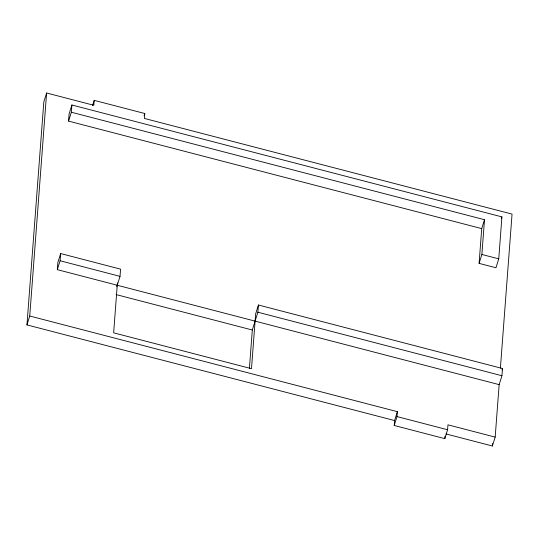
<?xml version="1.0" encoding="UTF-8"?>
<svg xmlns="http://www.w3.org/2000/svg" width="539" height="539" viewBox="0 0 539 539"><rect width="100%" height="100%" fill="white"/><g stroke="black" fill="none" stroke-linecap="round" stroke-linejoin="round"><path stroke-width="0.81" d="M445.989 433.935L492.39 446.009L495.179 437.109L447.963 424.826L447.586 429.745L444.796 438.645L394.211 425.48L394.582 420.561L26.95 324.902L43.821 101.891L46.61 92.991L93.826 105.28L94.204 100.355L144.789 113.52L144.418 118.439L512.05 214.098L500.394 368.198M26.95 324.902L29.739 316.009L46.61 92.991M495.179 437.109L499.148 384.637L57.316 269.655L57.862 262.453L60.651 253.559L120.574 269.15L120.029 276.352L116.774 286.735M481.718 228.617L68.554 121.113L69.1 113.891L71.889 104.997L501.917 216.887L498.743 258.855L495.954 267.755L479.09 263.369L481.718 228.617L484.507 219.717L71.343 112.22L71.889 104.997M57.316 269.655L60.105 260.761L60.651 253.559M117.421 282.847L113.641 332.826L251.497 368.689L255.641 313.914L258.43 305.013L502.483 368.514L501.937 375.737L499.148 384.637M249.402 368.406L252.306 330.016L257.885 312.222L258.43 305.013M394.211 425.48L396.994 416.58L397.371 411.661L29.739 316.009M444.796 438.645L444.985 436.179M479.09 263.369L481.879 254.469L484.507 219.717M492.39 446.009L492.579 443.496M68.554 121.113L71.343 112.22M92.573 105.55L94.204 100.355M144.095 115.744L144.789 113.52M394.582 420.561L397.371 411.661M501.452 218.369L501.917 216.887M502.018 369.997L502.483 368.514M481.879 254.469L498.743 258.855M60.105 260.761L120.029 276.352M257.885 312.222L501.937 375.737M116.074 294.57L252.306 330.016M396.994 416.58L447.586 429.745"/></g></svg>
